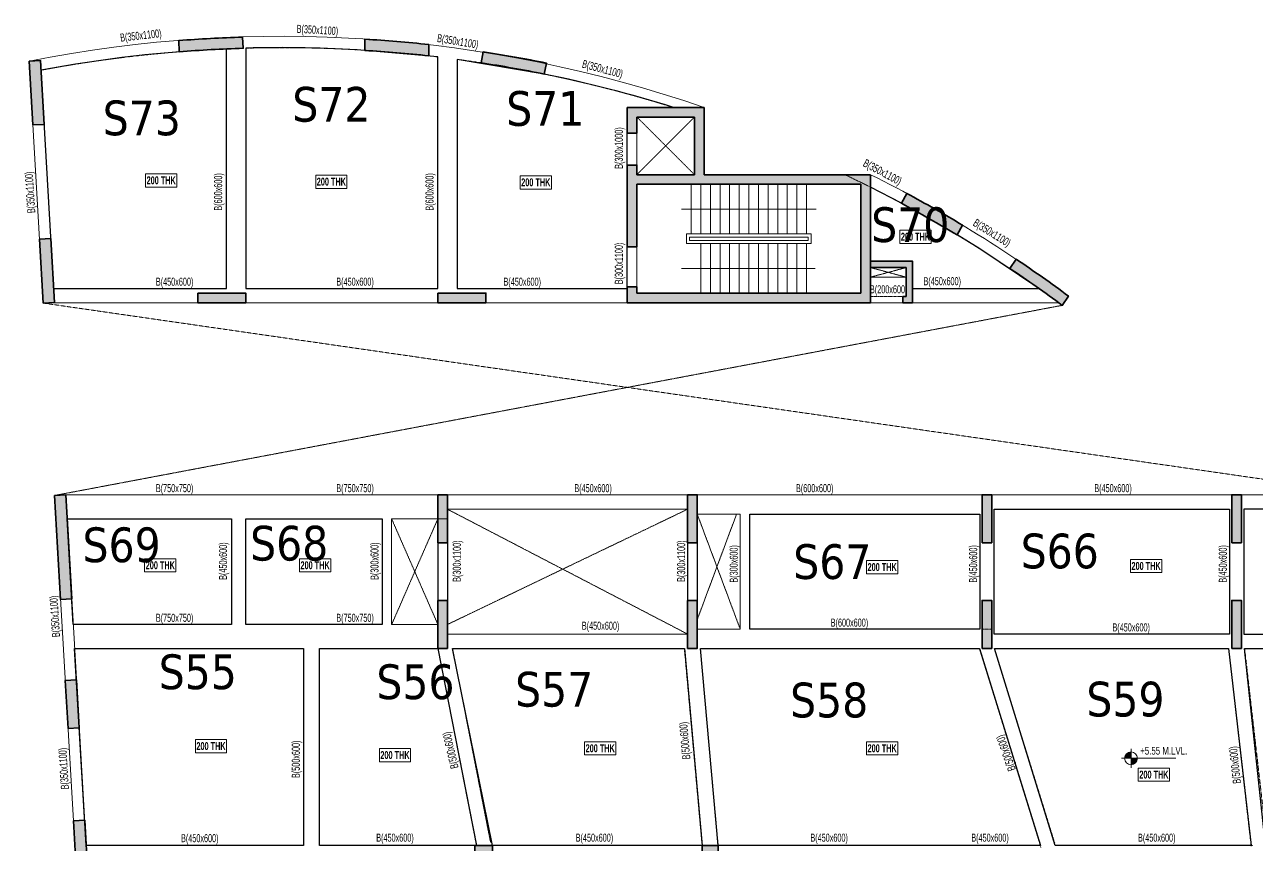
# Model space of a CAD drawing. Header units: millimetres. Extents: x 143 to 72671, y 174 to 58691.
# Drawn here: x 143 to 38651, y 33052 to 58691 of the extents above; entities that cross this region are included whole.
import ezdxf

# ---------------------------------------------------------------- set-up
doc = ezdxf.new("R2010")
doc.units = ezdxf.units.MM
doc.linetypes.add('HIDDEN', pattern=[0.375, 0.25, -0.125])
for name, color, linetype, lineweight in [('A-ANNO-DIMS', 8, 'Continuous', 15), ('A-DETL-MISC', 35, 'Continuous', 15), ('A-FLOR-IDEN', 11, 'Continuous', 9), ('A-HIDD-ABVE', 8, 'HIDDEN', 20), ('G-____-____-DIMS', 7, 'Continuous', 9), ('S-BEAM', 7, 'Continuous', 18), ('S-BEAM-IDEN', 2, 'Continuous', 9), ('S-COL HATCH', 9, 'Continuous', 0), ('S-COLS', 5, 'Continuous', 35)]:
    doc.layers.add(name, color=color, linetype=linetype, lineweight=lineweight)
doc.layers.add('changes', color=7, linetype='Continuous')
doc.styles.add('Dim.s & Anno.(Misc.)', font='ARIALN.TTF')
doc.styles.add('Swis721 LtCn BT', font='swisscl.ttf', dxfattribs={"width": 0.9, "height": 233.355162})
doc.styles.add('Swis721 LtCn BT_1', font='swisscl.ttf', dxfattribs={"height": 240})
doc.styles.add('Swis721 LtCn BT_B', font='', dxfattribs={"width": 0.9, "height": 246.918336})
doc.styles.get('Swis721 LtCn BT_B').set_extended_font_data('Swis721 LtCn BT', bold=True)
doc.dimstyles.new('A-GFC-100', dxfattribs={"dimscale": 100, "dimtxt": 1.75, "dimasz": 1.5, "dimexe": 1.5, "dimexo": 0, "dimgap": 1, "dimtad": 1, "dimdsep": 46, "dimtxsty": 'Dim.s & Anno.(Misc.)', "dimblk": 'ARCHTICK', "dimcen": 0, "dimdle": 1.5, "dimclrd": 256, "dimclre": 8, "dimclrt": 6, "dimazin": 2, "dimtfac": 1, "dimtix": 1, "dimtmove": 2, "dimatfit": 3, "dimfxl": 1, "dimtolj": 1, "dimlwd": -1, "dimlwe": 9, "dimarcsym": 0})

# ---------------------------------------------------------------- blocks, each defined once
blk = doc.blocks.new('_ARCHTICK')
at = {"color": 0, "linetype": 'ByBlock', "const_width": 0.15}
blk.add_lwpolyline([(-0.5, -0.5), (0.5, 0.5)], dxfattribs=at)
blk = doc.blocks.new('Spot Elevations - M_Spot Elevation - Target Filled-23738-FIRST FLOOR  FRAMING PLAN _NTA_')
at = {"layer": 'G-____-____-DIMS'}
h = blk.add_hatch(color=256, dxfattribs=at)
edge = h.paths.add_edge_path(flags=0)
edge.add_line((0, 0), (-2, 0))
edge.add_arc((0, 0), 2, 90, 180, ccw=False)
edge.add_line((0, 2), (0, 0))
h = blk.add_hatch(color=256, dxfattribs=at)
edge = h.paths.add_edge_path(flags=0)
edge.add_line((0, 0), (2, 0))
edge.add_arc((0, 0), 2, 270, 360, ccw=False)
edge.add_line((0, -2), (0, 0))
for p, q in [((-3, 0), (14, 0)), ((0, -3), (0, 3))]:
    blk.add_line(p, q, dxfattribs=at)
blk.add_circle((0, 0), 2, dxfattribs=at)
blk = doc.blocks.new('A$Cb7cd9481')
at = {"layer": 'S-COL HATCH', "transparency": 33554687}
h = blk.add_hatch(color=256, dxfattribs=at)
h.dxf.hatch_style = 1
h.paths.add_polyline_path([(-9681, 41101), (-9700, 41450, 0.01185), (-11697, 41341), (-11678, 40991, -0.011949)])
h = blk.add_hatch(color=256, dxfattribs=at)
h.dxf.hatch_style = 1
h.paths.add_polyline_path([(-3886, 40864), (-3886, 41216, 0.011892), (-5886, 41384), (-5886, 41033, -0.011992)])
h = blk.add_hatch(color=256, dxfattribs=at)
h.dxf.hatch_style = 1
h.paths.add_polyline_path([(-282, 40295), (-212, 40638, 0.011811), (-2182, 40990), (-2251, 40647, -0.01191)])
h = blk.add_hatch(color=256, dxfattribs=at)
h.dxf.hatch_style = 1
h.paths.add_polyline_path([(-16019, 40721), (-16368, 40700), (-16252, 38704), (-15902, 38724)])
h = blk.add_hatch(color=256, dxfattribs=at)
h.dxf.hatch_style = 1
h.paths.add_polyline_path([(9915, 37151), (4715, 37151), (4715, 39251), (2315, 39251), (2315, 38451), (2615, 38451), (2615, 38951), (4415, 38951), (4415, 37151), (2615, 37151), (2615, 37451), (2315, 37451), (2315, 34901), (2615, 34901), (2615, 36851), (9615, 36851), (9615, 33451), (2615, 33451), (2615, 33651), (2315, 33651), (2315, 33151), (9915, 33151)])
h = blk.add_hatch(color=256, dxfattribs=at)
h.dxf.hatch_style = 1
h.paths.add_polyline_path([(11046, 36567), (10880, 36258, -0.01191), (12618, 35269), (12784, 35577, 0.011811)])
h = blk.add_hatch(color=256, dxfattribs=at)
h.dxf.hatch_style = 1
h.paths.add_polyline_path([(-15694, 35157), (-16043, 35136), (-15927, 33140), (-15578, 33160)])
h = blk.add_hatch(color=256, dxfattribs=at)
h.dxf.hatch_style = 1
h.paths.add_polyline_path([(11225, 34450), (9915, 34450), (9915, 34250), (11025, 34250), (11025, 33350), (10925, 33350), (10925, 33151), (11225, 33150), (11225, 33350)])
h = blk.add_hatch(color=256, dxfattribs=at)
h.dxf.hatch_style = 1
h.paths.add_polyline_path([(14462, 34513), (14267, 34222, -0.01191), (15902, 33069), (16097, 33360, 0.011811)])
h = blk.add_hatch(color=256, dxfattribs=at)
h.dxf.hatch_style = 1
h.paths.add_polyline_path([(-11102, 33451), (-11102, 33151), (-9602, 33151), (-9602, 33451)])
h = blk.add_hatch(color=256, dxfattribs=at)
h.dxf.hatch_style = 1
h.paths.add_polyline_path([(-3600, 33451), (-3600, 33151), (-2100, 33151), (-2100, 33451)])
h = blk.add_hatch(color=256, dxfattribs=at)
h.dxf.hatch_style = 1
h.paths.add_polyline_path([(-15227, 27150), (-15577, 27130), (-15387, 23885), (-15038, 23905)])
h = blk.add_hatch(color=256, dxfattribs=at)
h.dxf.hatch_style = 1
h.paths.add_polyline_path([(-3600, 25651), (-3300, 25651), (-3300, 27151), (-3600, 27151)])
h = blk.add_hatch(color=256, dxfattribs=at)
h.dxf.hatch_style = 1
h.paths.add_polyline_path([(-3600, 25651), (-3300, 25651), (-3300, 27151), (-3600, 27151)])
h = blk.add_hatch(color=256, dxfattribs=at)
h.dxf.hatch_style = 1
h.paths.add_polyline_path([(4200, 25651), (4500, 25651), (4500, 27151), (4200, 27151)])
h = blk.add_hatch(color=256, dxfattribs=at)
h.dxf.hatch_style = 1
h.paths.add_polyline_path([(4200, 25651), (4500, 25651), (4500, 27151), (4200, 27151)])
h = blk.add_hatch(color=256, dxfattribs=at)
h.dxf.hatch_style = 1
h.paths.add_polyline_path([(13400, 25651), (13700, 25651), (13700, 27151), (13400, 27151)])
h = blk.add_hatch(color=256, dxfattribs=at)
h.dxf.hatch_style = 1
h.paths.add_polyline_path([(13400, 25651), (13700, 25651), (13700, 27151), (13400, 27151)])
h = blk.add_hatch(color=256, dxfattribs=at)
h.dxf.hatch_style = 1
h.paths.add_polyline_path([(21200, 25651), (21500, 25651), (21500, 27151), (21200, 27151)])
h = blk.add_hatch(color=256, dxfattribs=at)
h.dxf.hatch_style = 1
h.paths.add_polyline_path([(21200, 25651), (21500, 25651), (21500, 27151), (21200, 27151)])
h = blk.add_hatch(color=256, dxfattribs=at)
h.dxf.hatch_style = 1
h.paths.add_polyline_path([(-3600, 22351), (-3300, 22351), (-3300, 23851), (-3600, 23851)])
h = blk.add_hatch(color=256, dxfattribs=at)
h.dxf.hatch_style = 1
h.paths.add_polyline_path([(-3600, 22351), (-3300, 22351), (-3300, 23851), (-3600, 23851)])
h = blk.add_hatch(color=256, dxfattribs=at)
h.dxf.hatch_style = 1
h.paths.add_polyline_path([(4200, 22351), (4500, 22351), (4500, 23851), (4200, 23851)])
h = blk.add_hatch(color=256, dxfattribs=at)
h.dxf.hatch_style = 1
h.paths.add_polyline_path([(4200, 22351), (4500, 22351), (4500, 23851), (4200, 23851)])
h = blk.add_hatch(color=256, dxfattribs=at)
h.dxf.hatch_style = 1
h.paths.add_polyline_path([(13400, 22351), (13700, 22351), (13700, 23851), (13400, 23851)])
h = blk.add_hatch(color=256, dxfattribs=at)
h.dxf.hatch_style = 1
h.paths.add_polyline_path([(13400, 22351), (13700, 22351), (13700, 23851), (13400, 23851)])
h = blk.add_hatch(color=256, dxfattribs=at)
h.dxf.hatch_style = 1
h.paths.add_polyline_path([(21200, 22351), (21500, 22351), (21500, 23851), (21200, 23851)])
h = blk.add_hatch(color=256, dxfattribs=at)
h.dxf.hatch_style = 1
h.paths.add_polyline_path([(21200, 22351), (21500, 22351), (21500, 23851), (21200, 23851)])
h = blk.add_hatch(color=256, dxfattribs=at)
h.dxf.hatch_style = 1
h.paths.add_polyline_path([(-15239, 21348), (-15152, 19851), (-14802, 19871), (-14890, 21369)])
h = blk.add_hatch(color=256, dxfattribs=at)
h.dxf.hatch_style = 1
h.paths.add_polyline_path([(-14983, 16966), (-14896, 15469), (-14547, 15489), (-14634, 16986)])
at = {"layer": 'S-COLS'}
for p, q in [((4715, 39251, 0), (2315, 39251, 0)), ((4415, 38951, 0), (2615, 38951, 0)), ((4415, 37151, 0), (4415, 38951, 0)), ((4715, 37151, 0), (4715, 39251, 0)), ((4415, 37151, 0), (2615, 37151)), ((9915, 37151), (4715, 37151, 0)), ((9915, 33151), (9915, 37151)), ((2615, 36851), (9615, 36851)), ((2615, 34901), (2615, 36851)), ((9615, 36851), (9615, 33451)), ((2315, 34901), (2615, 34901)), ((2315, 33651), (2315, 33151)), ((2615, 33651), (2315, 33651)), ((2615, 33451), (2615, 33651)), ((2315, 33151), (9915, 33151)), ((9615, 33451), (2615, 33451))]:
    blk.add_line(p, q, dxfattribs=at)
at = {"layer": 'S-COLS', "elevation": 0}
for points in [[(-9700, 41450, 0.01185), (-11697, 41341), (-11678, 40991, -0.011949), (-9681, 41101), (-9700, 41450)], [(-5886, 41384, -0.011892), (-3886, 41216), (-3886, 40864, 0.011992), (-5886, 41033), (-5886, 41384)], [(-282, 40295), (-212, 40638, 0.011811), (-2182, 40990), (-2251, 40647, -0.01191), (-282, 40295)], [(12784, 35577, 0.011811), (11046, 36567), (10880, 36258, -0.01191), (12618, 35269), (12784, 35577)], [(14462, 34513), (14267, 34222, -0.01191), (15902, 33069), (16097, 33360, 0.011811), (14462, 34513)]]:
    blk.add_lwpolyline(points, format="xyb", dxfattribs=at)
for points in [[(-16368, 40700), (-16019, 40721), (-15902, 38724), (-16252, 38704)], [(-16043, 35136), (-15694, 35157), (-15578, 33160), (-15927, 33140)], [(-11102, 33451), (-11102, 33151), (-9602, 33151), (-9602, 33451)], [(-3600, 33451), (-3600, 33151), (-2100, 33151), (-2100, 33451)], [(-15577, 27130), (-15227, 27150), (-15038, 23905), (-15387, 23885)], [(-3600, 25651), (-3300, 25651), (-3300, 27151), (-3600, 27151)], [(-3600, 25651), (-3300, 25651), (-3300, 27151), (-3600, 27151)], [(4200, 25651), (4500, 25651), (4500, 27151), (4200, 27151)], [(4200, 25651), (4500, 25651), (4500, 27151), (4200, 27151)], [(13400, 25651), (13700, 25651), (13700, 27151), (13400, 27151)], [(13400, 25651), (13700, 25651), (13700, 27151), (13400, 27151)], [(21200, 25651), (21500, 25651), (21500, 27151), (21200, 27151)], [(21200, 25651), (21500, 25651), (21500, 27151), (21200, 27151)], [(-3600, 22351), (-3300, 22351), (-3300, 23851), (-3600, 23851)], [(-3600, 22351), (-3300, 22351), (-3300, 23851), (-3600, 23851)], [(4200, 22351), (4500, 22351), (4500, 23851), (4200, 23851)], [(4200, 22351), (4500, 22351), (4500, 23851), (4200, 23851)], [(13400, 22351), (13700, 22351), (13700, 23851), (13400, 23851)], [(13400, 22351), (13700, 22351), (13700, 23851), (13400, 23851)], [(21200, 22351), (21500, 22351), (21500, 23851), (21200, 23851)], [(21200, 22351), (21500, 22351), (21500, 23851), (21200, 23851)], [(-15239, 21348), (-14890, 21369), (-14802, 19871), (-15152, 19851)], [(-14983, 16966), (-14634, 16986), (-14547, 15489), (-14896, 15469)]]:
    blk.add_lwpolyline(points, close=True, dxfattribs=at)
for points in [[(2615, 38951), (2615, 38451), (2315, 38451), (2315, 39251)], [(2615, 37151), (2615, 37451), (2315, 37451), (2315, 34901)], [(9915, 34450), (11225, 34450), (11225, 33350), (11225, 33150), (10925, 33151), (10925, 33350), (11025, 33350), (11025, 34250), (9915, 34250), (9915, 34450)]]:
    blk.add_lwpolyline(points, dxfattribs=at)
blk = doc.blocks.new('A$C0921b736')
at = {"layer": 'S-COL HATCH', "transparency": 33554687}
h = blk.add_hatch(color=256, dxfattribs=at)
h.dxf.hatch_style = 1
h.paths.add_polyline_path([(5425, 11675), (5425, 11275), (10175, 11275), (10175, 11675)])
h.paths.add_polyline_path([(5425, 11675), (5975, 11675), (5975, 22675), (5425, 22675)])
h = blk.add_hatch(color=256, dxfattribs=at)
h.dxf.hatch_style = 1
h.paths.add_polyline_path([(12525, 12975), (13025, 12975), (13025, 22675), (12525, 22675)])
at = {"layer": 'S-COLS'}
blk.add_lwpolyline([(5425, 11675), (5425, 22675), (5975, 22675), (5975, 11675), (5425, 11675)], dxfattribs=at)
at = {"layer": 'S-COLS', "elevation": 0}
blk.add_lwpolyline([(12525, 12975), (13025, 12975), (13025, 22675), (12525, 22675)], close=True, dxfattribs=at)
blk = doc.blocks.new('A$Cf8d4ec59')
at = {"layer": 'A-DETL-MISC'}
for p, q in [((-5300, 0), (-5300, -1550)), ((-5000, 0), (-5000, -1550)), ((-4700, 0), (-4700, -1550)), ((-4400, 0), (-4400, -1550)), ((-4100, 0), (-4100, -1550)), ((-3800, 0), (-3800, -1550)), ((-3500, 0), (-3500, -1550)), ((-3200, 0), (-3200, -1550)), ((-2900, 0), (-2900, -1550)), ((-2600, 0), (-2600, -1550)), ((-2300, 0), (-2300, -1550)), ((-2000, 0), (-2000, -1550)), ((-1700, 0), (-1700, -1550)), ((-5000, -3400), (-5000, -1850)), ((-4700, -3400), (-4700, -1850)), ((-4400, -3400), (-4400, -1850)), ((-4100, -3400), (-4100, -1850)), ((-3800, -3400), (-3800, -1850)), ((-3500, -3400), (-3500, -1850)), ((-3200, -3400), (-3200, -1850)), ((-2900, -3400), (-2900, -1850)), ((-2600, -3400), (-2600, -1850)), ((-2300, -3400), (-2300, -1850)), ((-2000, -3400), (-2000, -1850)), ((-1700, -3400), (-1700, -1850))]:
    blk.add_line(p, q, dxfattribs=at)
for points in [[(-1550, -1550), (-1550, -1850), (-5450, -1850), (-5450, -1550)], [(-1650, -1650), (-1650, -1750), (-5350, -1750), (-5350, -1650)]]:
    blk.add_lwpolyline(points, close=True, dxfattribs=at)
at = {"layer": 'A-ANNO-DIMS', "ltscale": 500}
for points in [[(-1400, -775), (-5600, -775)], [(-5600, -2625), (-1424, -2625)]]:
    blk.add_leader(points, dimstyle='A-GFC-100', override={"dimasz": 0.002, "dimtad": 0, "dimfxl": 0.18, "dimarcsym": 1}, dxfattribs=at)

msp = doc.modelspace()

# ---------------------------------------------------------------- linework, layer by layer
at = {"layer": 'A-FLOR-IDEN', "color": 8, "elevation": 0, "flags": 128}
for points in [[(4897.7, 54029.6), (4897.7, 53617.8), (3920.2, 53617.8), (3920.2, 54029.6)], [(4897.7, 54029.6), (4897.7, 53617.8), (3920.2, 53617.8), (3920.2, 54029.6)], [(10212.7, 53988.6), (10212.7, 53576.8), (9235.2, 53576.8), (9235.2, 53988.6)], [(10212.7, 53988.6), (10212.7, 53576.8), (9235.2, 53576.8), (9235.2, 53988.6)], [(16600.2, 53967.6), (16600.2, 53555.8), (15622.7, 53555.8), (15622.7, 53967.6)], [(16600.2, 53967.6), (16600.2, 53555.8), (15622.7, 53555.8), (15622.7, 53967.6)], [(28460.8, 52267.6), (28460.8, 51855.8), (27483.3, 51855.8), (27483.3, 52267.6)], [(28460.8, 52267.6), (28460.8, 51855.8), (27483.3, 51855.8), (27483.3, 52267.6)], [(4869.9, 42004.8), (4869.9, 41592.9), (3892.4, 41592.9), (3892.4, 42004.8)], [(4869.9, 42004.8), (4869.9, 41592.9), (3892.4, 41592.9), (3892.4, 42004.8)], [(9704.9, 42004.8), (9704.9, 41592.9), (8727.4, 41592.9), (8727.4, 42004.8)], [(9704.9, 42004.8), (9704.9, 41592.9), (8727.4, 41592.9), (8727.4, 42004.8)], [(35664.2, 41982.6), (35664.2, 41570.8), (34686.7, 41570.8), (34686.7, 41982.6)], [(35664.2, 41982.6), (35664.2, 41570.8), (34686.7, 41570.8), (34686.7, 41982.6)], [(27419.2, 41947.1), (27419.2, 41535.3), (26441.7, 41535.3), (26441.7, 41947.1)], [(27419.2, 41947.1), (27419.2, 41535.3), (26441.7, 41535.3), (26441.7, 41947.1)], [(6453.7, 36354.1), (6453.7, 35942.3), (5476.2, 35942.3), (5476.2, 36354.1)], [(6453.7, 36354.1), (6453.7, 35942.3), (5476.2, 35942.3), (5476.2, 36354.1)], [(18611.7, 36287.1), (18611.7, 35875.3), (17634.2, 35875.3), (17634.2, 36287.1)], [(18611.7, 36287.1), (18611.7, 35875.3), (17634.2, 35875.3), (17634.2, 36287.1)], [(27419.2, 36287.1), (27419.2, 35875.3), (26441.7, 35875.3), (26441.7, 36287.1)], [(27419.2, 36287.1), (27419.2, 35875.3), (26441.7, 35875.3), (26441.7, 36287.1)], [(12200.7, 36074.1), (12200.7, 35662.3), (11223.2, 35662.3), (11223.2, 36074.1)], [(12200.7, 36074.1), (12200.7, 35662.3), (11223.2, 35662.3), (11223.2, 36074.1)], [(35910.2, 35464.6), (35910.2, 35052.8), (34932.7, 35052.8), (34932.7, 35464.6)], [(35910.2, 35464.6), (35910.2, 35052.8), (34932.7, 35052.8), (34932.7, 35464.6)]]:
    msp.add_lwpolyline(points, close=True, dxfattribs=at)
at = {"layer": 'A-HIDD-ABVE', "linetype": 'HIDDEN'}
for p, q in [((19266.9, 55803.5, 0), (21066.9, 54003.5, 0)), ((19266.9, 54003.5, 0), (21066.9, 55803.5, 0)), ((26566.9, 51102.3, 0), (27676.9, 50802.3, 0)), ((26566.9, 50802.3, 0), (27676.9, 51102.3, 0)), ((725.4, 49991.8, 0), (42216.5, 44002.3)), ((32554.5, 49921.6, 0), (1075.6, 43981.9, 0)), ((13352.6, 43552.3, 0), (20852.1, 39652.3, 0)), ((13352.6, 39952.3, 0), (20852.1, 43552.3, 0)), ((13052.6, 43253.5, 0), (11608.3, 39952.3, 0)), ((13052.6, 39953.5, 0), (11608.3, 43252.3, 0)), ((22498.6, 39802.3, 0), (21152.6, 43402.3, 0)), ((22384, 43402.3, 0), (21152.6, 40102.3, 0))]:
    msp.add_line(p, q, dxfattribs=at)
at = {"layer": 'changes'}
for p, q in [((13052.6, 42567.5, 0), (13052.6, 40703.5, 0)), ((13352.6, 42503.5, 0), (13352.6, 40703.5, 0)), ((20852.6, 42567.5, 0), (20852.6, 40703.5, 0)), ((21152.6, 42503.5, 0), (21152.6, 40703.5, 0))]:
    msp.add_line(p, q, dxfattribs=at)
at = {"layer": 'changes', "color": 1, "elevation": 0}
for points in [[(651.6, 57266.9), (1049.2, 50452.3), (6450.2, 50452.3), (6450.2, 57933.6, 0.0357155), (651.6, 57266.9)], [(7050.2, 57955), (7050.2, 50452.3), (13052.6, 50452.3), (13052.6, 57682.8), (10766.8, 57885.4, 0.0242309), (7050.2, 57955)], [(13652.6, 57606.5), (13652.6, 50452.3), (18966.9, 50452.3), (18966.9, 56103.5), (20416.7, 56103.5, 0.0255345), (16370.3, 57147), (13652.6, 57606.5)]]:
    msp.add_lwpolyline(points, format="xyb", dxfattribs=at)
msp.add_lwpolyline([(26566.9, 53612.1), (26566.9, 51302.3), (27876.9, 51302.3), (27876.9, 50452.3), (31822.4, 50452.3), (29977.6, 51685.6), (29270.8, 52121.1), (27532.1, 53110.6), (26566.9, 53612.1)], dxfattribs=at)
for points in [[(30427.6, 43552.3), (37777.6, 43552.3), (37777.6, 39652.3), (30427.6, 39652.3)], [(1469.2, 43252.3), (6600.6, 43252.3), (6600.6, 39952.3), (1661.3, 39952.3)], [(7050.6, 43252.3), (11308.3, 43252.3), (11308.3, 39952.3), (7050.6, 39952.3)], [(22798.6, 43402.3), (29977.6, 43402.3), (29977.6, 39802.3), (22798.6, 39802.3)], [(1705.1, 39202.3), (8856.7, 39202.3), (8856.7, 33052.3), (2064.3, 33052.3)], [(9356.7, 39202.3), (13052.6, 39202.3), (14256.7, 33052.3), (9356.7, 33052.3)], [(13510.9, 39203.5), (20751.7, 39202.3), (21306.7, 33052.3), (14756.7, 33052.3)], [(21253.7, 39202.3), (29967.4, 39202.3), (31879.5, 33052.3), (21806.7, 33052.3)], [(30438.5, 39202.3), (37751.1, 39202.3), (38455.1, 33052.3), (32333.9, 33052.3)], [(38254.3, 39202.3), (41949.1, 39202.3), (41949.1, 33052.3), (38906.7, 33052.3)]]:
    msp.add_lwpolyline(points, close=True, dxfattribs=at)
msp.add_lwpolyline([(48993.4, 39652.3), (48992.1, 40339.9, -0.0217808), (42379.5, 43552.3), (38227.6, 43552.3), (38227.6, 39652.3)], format="xyb", close=True, dxfattribs=at)
at = {"layer": 'S-BEAM', "linetype": 'HIDDEN'}
for p, q in [((6450.2, 50452.3, 0), (6450.2, 57933.6, 0)), ((13052.6, 50452.3, 0), (13052.6, 57682.8, 0)), ((18966.9, 51752.3, 0), (18966.9, 50502.3, 0)), ((1049.2, 50452.3, 0), (6450.2, 50452.3, 0)), ((7050.2, 50452.3, 0), (13052.6, 50452.3, 0)), ((13652.6, 50452.3, 0), (18966.9, 50452.3, 0)), ((27876.9, 50452.3, 0), (31822.4, 50452.3, 0)), ((26566.9, 50202.3, 0), (27577.1, 50202.3, 0)), ((30427.6, 43552.3, 0), (37777.6, 43552.3, 0)), ((30427.6, 39652.3, 0), (30427.6, 43552.3, 0)), ((37777.6, 39652.3, 0), (37777.6, 43552.3, 0)), ((38227.6, 43552.3, 0), (42379.5, 43552.3, 0)), ((38227.6, 39652.3, 0), (38227.6, 43552.3, 0)), ((1469.2, 43252.3, 0), (6600.6, 43252.3, 0)), ((6600.6, 39952.3, 0), (6600.6, 43253.5, 0)), ((7050.6, 39952.3, 0), (7050.6, 43253.5, 0)), ((7050.6, 43252.3, 0), (11308.3, 43252.3, 0)), ((11308.3, 39952.3, 0), (11308.3, 43252.3, 0)), ((22798.6, 39802.3, 0), (22798.6, 43402.3, 0)), ((22798.6, 43402.3, 0), (29977.6, 43402.3, 0)), ((29977.6, 39802.3, 0), (29977.6, 43402.3, 0)), ((1661.3, 39952.3), (6600.6, 39952.3, 0)), ((7050.6, 39952.3, 0), (11308.3, 39952.3, 0)), ((13352.1, 39952.3, 0), (13352.6, 39952.3, 0)), ((22798.6, 39802.3, 0), (29977.6, 39802.3, 0)), ((30052.1, 39802.3, 0), (30352.6, 39802.3, 0)), ((37777.6, 39652.3, 0), (30427.6, 39652.3, 0)), ((38227.6, 39652.3, 0), (48993.4, 39652.3, 0)), ((1705.1, 39202.3), (8856.7, 39202.3, 0)), ((8856.7, 33052.3, 0), (8856.7, 39202.3, 0)), ((9356.7, 39202.3, 0), (13052.6, 39202.3, 0)), ((9356.7, 33052.3, 0), (9356.7, 39202.3, 0)), ((14256.7, 33052.3, 0), (13052.6, 39202.3, 0)), ((14698.3, 33138.8, 0), (13510.9, 39203.5, 0)), ((20751.7, 39202.3, 0), (13511.1, 39202.3, 0)), ((20751.7, 39202.3, 0), (21307.7, 33029.9, 0)), ((21253.6, 39203.5, 0), (21805.7, 33074.7, 0)), ((21253.7, 39202.3), (29967.4, 39202.3, 0)), ((29967.4, 39202.3, 0), (31891.8, 32985.8, 0)), ((37751.1, 39202.3, 0), (30438.5, 39202.3, 0)), ((30438.5, 39202.3, 0), (32321.7, 33118.8, 0)), ((38458.3, 33023.9, 0), (37751.1, 39202.3, 0)), ((38955.1, 33080.7, 0), (38254.2, 39203.5, 0)), ((41949.1, 39202.3), (38254.3, 39202.3, 0)), ((2063.9, 33052.3, 0), (8856.7, 33052.3, 0)), ((9356.7, 33052.3, 0), (14256.7, 33052.3, 0)), ((14756.7, 33052.3, 0), (21306.7, 33052.3, 0)), ((28356.7, 33052.3, 0), (21806.7, 33052.3, 0)), ((28856.7, 33052.3, 0), (31879.5, 33052.3, 0)), ((38506.7, 33052.3, 0), (32333.9, 33052.3, 0))]:
    msp.add_line(p, q, dxfattribs=at)
at = {"layer": 'S-BEAM'}
for p, q in [((18966.9, 55302.3, 0), (18966.9, 54302.3, 0)), ((19266.9, 55302.3, 0), (19266.9, 54302.3, 0)), ((19266.9, 51752.3, 0), (19266.9, 50502.3, 0)), ((26566.9, 50802.3, 0), (27676.9, 50802.3, 0)), ((13352.6, 43552.3, 0), (20852.1, 43552.3, 0)), ((11608.3, 39952.3, 0), (11608.3, 43252.3, 0)), ((11608.3, 43252.3, 0), (13352.6, 43252.3, 0)), ((21152.6, 43402.3, 0), (22498.6, 43402.3, 0)), ((22498.6, 39802.3, 0), (22498.6, 43402.3, 0)), ((11608.3, 39952.3, 0), (13052.6, 39952.3, 0)), ((21152.6, 39802.3), (22498.6, 39802.3, 0)), ((20852.1, 39652.3, 0), (13352.6, 39652.3, 0))]:
    msp.add_line(p, q, dxfattribs=at)
at = {"layer": 'S-BEAM', "ltscale": 250000}
for p, q in [((1075, 50002.3, 0), (14019.3, 50002.3, 0)), ((14552.6, 50003.5, 0), (18966.9, 50002.3, 0)), ((26566.9, 50002.3, 0), (32445.3, 50002.3)), ((1425.4, 44002.3, 0), (13352.6, 44002.3, 0)), ((13352.6, 44002.3, 0), (20852.1, 44002.3, 0)), ((21152.6, 44002.3, 0), (30052.6, 44002.3, 0)), ((30352.6, 44002.3, 0), (37852.1, 44002.3, 0)), ((38152.6, 44002.3, 0), (42282.1, 44002.3, 0))]:
    msp.add_line(p, q, dxfattribs=at)
at = {"layer": 'S-BEAM', "ltscale": 250000, "elevation": 0}
for points in [[(21366.9, 56103.5, 0.1331752), (283.9, 57552.7), (724.4, 50002.3)], [(32749.4, 50212.5, 0.0440923), (26566.9, 54003.5)]]:
    msp.add_lwpolyline(points, format="xyb", dxfattribs=at)
at = {"layer": 'S-BEAM', "linetype": 'HIDDEN', "elevation": 0}
for points in [[(6450.2, 57933.6, 0.0357696), (651.2, 57266.8), (1075, 50002.3)], [(13052.6, 57682.8, 0.0368221), (7050.2, 57955), (7050.2, 50452.3)], [(19266.9, 56445.2, 0.0351305), (13652.6, 57606.5), (13652.6, 50452.3)], [(20416.7, 56103.5, 0.0073412), (19266.9, 56445.2, 0.0073412)], [(29977.6, 51685.6, 0.0294377), (25767.5, 54003.5, 0.0294377)], [(31822.4, 50452.3, 0.0135836), (29977.6, 51685.6, 0.0103147)]]:
    msp.add_lwpolyline(points, format="xyb", dxfattribs=at)
at = {"layer": 'S-BEAM', "ltscale": 250000, "elevation": 0}
for points in [[(1075.7, 43981.9), (3479.6, 2778.3)], [(1425.1, 44002.3), (2063.9, 33052.3)]]:
    msp.add_lwpolyline(points, dxfattribs=at)

# ---------------------------------------------------------------- block references
at = {"layer": 'changes'}
msp.add_blockref('A$C0921b736', (8781.7, 10377.1, 0), dxfattribs=at)
at = {"layer": 'G-____-____-DIMS', "xscale": 99.99999999999991, "yscale": 99.99999999999991, "zscale": 99.99999999999991}
msp.add_blockref('Spot Elevations - M_Spot Elevation - Target Filled-23738-FIRST FLOOR  FRAMING PLAN _NTA_', (34705.9, 35772.1, 0), dxfattribs=at)
at = {"layer": 'S-BEAM'}
msp.add_blockref('A$Cb7cd9481', (16652.4, 16852.3, 0), dxfattribs=at)
at = {"layer": 'S-BEAM-IDEN'}
msp.add_blockref('A$Cf8d4ec59', (26266.9, 53702.3, 0), dxfattribs=at)

# ---------------------------------------------------------------- texts
at = {"layer": 'A-FLOR-IDEN', "color": 1, "char_height": 246.92, "width": 1155, "attachment_point": 2, "line_spacing_factor": 0.964267, "style": 'Swis721 LtCn BT_B'}
for insert in [(4408.9, 53951.6), (4408.9, 53951.6), (9723.9, 53910.6), (9723.9, 53910.6), (16111.4, 53889.6), (16111.4, 53889.6), (27972, 52189.6), (27972, 52189.6), (4381.2, 41926.7), (4381.2, 41926.7), (9216.2, 41926.7), (9216.2, 41926.7), (26930.4, 41869.1), (26930.4, 41869.1), (35175.4, 41904.6), (35175.4, 41904.6), (5964.9, 36276.1), (5964.9, 36276.1), (18122.9, 36209.1), (18122.9, 36209.1), (26930.4, 36209.1), (26930.4, 36209.1), (11711.9, 35996.1), (11711.9, 35996.1), (35421.4, 35386.6), (35421.4, 35386.6)]:
    msp.add_mtext('200 THK', dxfattribs=dict(at, insert=insert))
at = {"layer": 'changes', "char_height": 1084.701, "attachment_point": 1, "style": 'Dim.s & Anno.(Misc.)'}
for s, insert in [('{\\fTahoma|b0|i0|c0|p34;S72}', (8505.5, 56745.8)), ('{\\fTahoma|b0|i0|c0|p34;S71}', (15187.6, 56614.4)), ('{\\fTahoma|b0|i0|c0|p34;S73}', (2581.5, 56320.6)), ('{\\fTahoma|b0|i0|c0|p34;S70}', (26589.3, 52985)), ('{\\fTahoma|b0|i0|c0|p34;S69}', (1951.6, 42984.2)), ('{\\fTahoma|b0|i0|c0|p34;S68}', (7186.9, 43034.9)), ('{\\fTahoma|b0|i0|c0|p34;S66}', (31258.6, 42791.1)), ('{\\fTahoma|b0|i0|c0|p34;S67}', (24153.9, 42459.3)), ('{\\fTahoma|b0|i0|c0|p34;S55}', (4331, 39017.1)), ('{\\fTahoma|b0|i0|c0|p34;S56}', (11130.7, 38705.9)), ('{\\fTahoma|b0|i0|c0|p34;S57}', (15464.9, 38472.5)), ('{\\fTahoma|b0|i0|c0|p34;S58}', (24055.4, 38135.4)), ('{\\fTahoma|b0|i0|c0|p34;S59}', (33309.3, 38164.4))]:
    msp.add_mtext_dynamic_manual_height_columns(s, width=6038.664, gutter_width=5423.5, heights=[1159.3], dxfattribs=dict(at, insert=insert))
at = {"layer": 'G-____-____-DIMS', "insert": (34991.3, 36127.7, 0), "char_height": 240, "width": 1683.881, "attachment_point": 1, "line_spacing_factor": 0.970126, "style": 'Swis721 LtCn BT_1'}
msp.add_mtext('+5.55 M.LVL.', dxfattribs=at)
at = {"layer": 'S-BEAM-IDEN', "style": 'Swis721 LtCn BT', "width": 0.8}
for s, rotation, p in [('B(350x1100)', 6.47905, (3142.1, 58157.5)), ('B(350x1100)', 356.84056, (8634.7, 58437.9)), ('B(350x1100)', 350.68539, (13014.6, 58152.7)), ('B(350x1100)', 345.05471, (17537.6, 57354.9)), ('B(300x1000)', 90, (18829.8, 54186.9, 0)), ('B(350x1100)', 331.79745, (26309.8, 54283.2)), ('B(350x1100)', 93.60442, (476.8, 52810.4, 0)), ('B(600x600)', 90, (6313.1, 52880.5, 0)), ('B(600x600)', 90, (12915.4, 52880.5, 0)), ('B(350x1100)', 327.98337, (29746.1, 52428.1)), ('B(300x1100)', 90, (18829.8, 50581.4, 0)), ('B(450x600)', 360, (4242.4, 50535.6, 0)), ('B(450x600)', 360, (9880, 50535.6, 0)), ('B(450x600)', 360, (15102.5, 50535.6, 0)), ('B(200x600)', 360, (26549.6, 50298.4, 0)), ('B(450x600)', 360, (28222.6, 50550.8, 0)), ('B(750x750)', 360, (4242.4, 44085.6, 0)), ('B(750x750)', 360, (9880, 44085.6, 0)), ('B(450x600)', 360, (17315.9, 44085.6, 0)), ('B(600x600)', 360, (24238.4, 44085.6, 0)), ('B(450x600)', 360, (33558.4, 44085.6, 0)), ('B(450x600)', 90, (6463.5, 41346.3, 0)), ('B(300x600)', 90, (11197.5, 41345.2)), ('B(300x1100)', 90, (13768.2, 41282.5)), ('B(300x1100)', 90, (20776.2, 41282.5)), ('B(300x600)', 90, (22418.8, 41260.1, 0)), ('B(450x600)', 90, (29897.7, 41260.1, 0)), ('B(450x600)', 90, (37697.7, 41260.1, 0)), ('B(350x1100)', 93.60442, (1249.7, 39563.1, 0)), ('B(750x750)', 360, (4242.4, 40035.6)), ('B(750x750)', 360, (9880, 40035.6)), ('B(450x600)', 360, (17549.3, 39788.3, 0)), ('B(600x600)', 360, (25324.2, 39885.6, 0)), ('B(450x600)', 360, (34125.2, 39735.6, 0)), ('B(500x600)', 95.07956, (20940.7, 35749, 0)), ('B(500x600)', 90, (8739.2, 35155)), ('B(500x600)', 103.06395, (13700.7, 35480.5, 0)), ('B(500x600)', 109.17734, (31108.6, 35424.3, 0)), ('B(350x1100)', 93.60442, (1527.1, 34809.6, 0)), ('B(500x600)', 96.26123, (38139.1, 34993.2, 0)), ('B(450x600)', 360, (5029.2, 33151.4, 0))]:
    msp.add_text(s, height=250, rotation=rotation, dxfattribs=at).set_placement(p)
for p in [(11126.3, 33167.3, 0), (17358.4, 33167.3, 0), (24689.7, 33167.3, 0), (29714.9, 33167.3, 0), (34924.3, 33167.3, 0)]:
    msp.add_text('B(450x600)', height=250, dxfattribs=at).set_placement(p)

doc.saveas('drawing.dxf')
